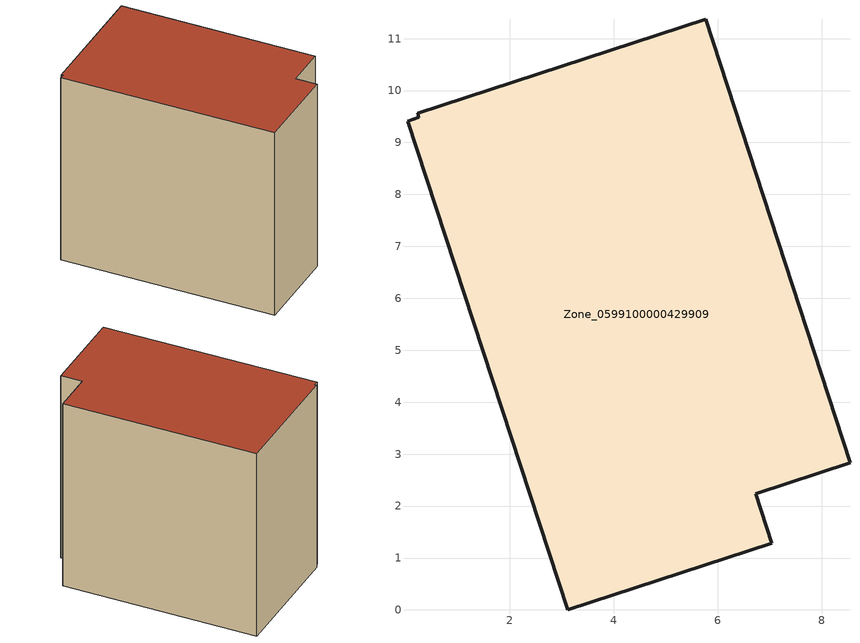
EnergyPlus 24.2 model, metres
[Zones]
Zone_0599100000429909
 floor ground (C_G): 0.25,9.48 0.22,9.57 5.77,11.38 8.55,2.83 6.73,2.24 7.04,1.29 3.11,0 0.03,9.41 z2.85
 wall outside (C_F): 3.11,0 7.04,1.29 6.73,2.24 8.55,2.83 5.77,11.38 0.22,9.57 0.25,9.48 0.03,9.41 3.11,0 z2.85:11.91
 roof outside (C_R): 0.25,9.48 0.03,9.41 3.11,0 7.04,1.29 6.73,2.24 8.55,2.83 5.77,11.38 0.22,9.57 z11.91
[BUILDING]
Pand.0599100000429909: North Axis=0; Terrain=City; Loads Convergence Tolerance Value=0.04; Temperature Convergence Tolerance Value=0.4; Solar Distribution=FullExterior; Maximum Number of Warmup Days=25; Minimum Number of Warmup Days=1
[Site:Location]
Rotterdam.The.Hague.AP_ZH_NLD Design_Conditions: Latitude=51.96; Longitude=4.45; Time Zone=1; Elevation=-4.5
[SITE:GROUNDTEMPERATURE:BUILDINGSURFACE]
18, 18, 18, 18, 18, 18, 18, 18, 18, 18, 18, 18
[MATERIAL] Thermal Absorptance=0.9; Solar Absorptance=0.7; Visible Absorptance=0.7
Name | Roughness | Thickness | Conductivity | Density | Specific Heat
G.TI.2006-2014 | MediumSmooth | 0.15 | 0.06 | 540 | 1210
F.TI.2006-2014 | Rough | 0.3 | 0.12 | 1920 | 840
R.TI.2006-2014 | MediumRough | 0.2 | 0.08 | 1500 | 1000
[CONSTRUCTION]
C_G: G.TI.2006-2014
C_F: F.TI.2006-2014
C_R: R.TI.2006-2014
[ZONE]
Zone_0599100000429909: Type=1; Multiplier=1; Ceiling Height=Autocalculate; Volume=Autocalculate; Floor Area=autocalculate; Part of Total Floor Area=Yes
[ZONEINFILTRATION:DESIGNFLOWRATE]
Infil_Zone_0599100000429909: Zone or ZoneList or Space or SpaceList=Zone_0599100000429909; Schedule=AlwaysOn; Design Flow Rate Calculation Method=Flow/Area; Flow Rate per Floor Area=0.0015; Constant Term Coefficient=1; Temperature Term Coefficient=0; Velocity Term Coefficient=0; Velocity Squared Term Coefficient=0
[HVACTEMPLATE:ZONE:IDEALLOADSAIRSYSTEM]
Zone_0599100000429909: Maximum Heating Supply Air Temperature=50; Minimum Cooling Supply Air Temperature=13; Maximum Heating Supply Air Humidity Ratio=0.0156; Minimum Cooling Supply Air Humidity Ratio=0.0077; Heating Limit=NoLimit; Cooling Limit=NoLimit; Dehumidification Control Type=ConstantSensibleHeatRatio; Cooling Sensible Heat Ratio=0.7; Dehumidification Setpoint=60; Humidification Control Type=None; Humidification Setpoint=30; Outdoor Air Method=None; Outdoor Air Flow Rate per Person=0.00944; Outdoor Air Flow Rate per Zone Floor Area=0; Outdoor Air Flow Rate per Zone=0; Demand Controlled Ventilation Type=None; Outdoor Air Economizer Type=NoEconomizer; Heat Recovery Type=None; Sensible Heat Recovery Effectiveness=0.7; Latent Heat Recovery Effectiveness=0.65
[ZONECONTROL:THERMOSTAT]
ThermostatControl_Zone_0599100000429909: Zone or ZoneList=Zone_0599100000429909; Control Type Schedule=DualSetpointControlType; Control 1=Thermostat_Zone_0599100000429909; Temperature Difference Between Cutout And Setpoint=0
[THERMOSTATSETPOINT:DUALSETPOINT]
Thermostat_Zone_0599100000429909: Heating Setpoint Temperature Schedule=HeatingSetpoint_Zone_0599100000429909; Cooling Setpoint Temperature Schedule=CoolingSetpoint_Zone_0599100000429909
[SCHEDULE:COMPACT]
HeatingSetpoint_Zone_0599100000429909: Through: 12/31, For: AllDays, Until: 24:00, 21
CoolingSetpoint_Zone_0599100000429909: Through: 12/31, For: AllDays, Until: 24:00, 24
DualSetpointControlType: Through: 12/31, For: AllDays, Until: 24:00, 4
AlwaysOn: Through: 12/31, For: AllDays, Until: 24:00, 1
